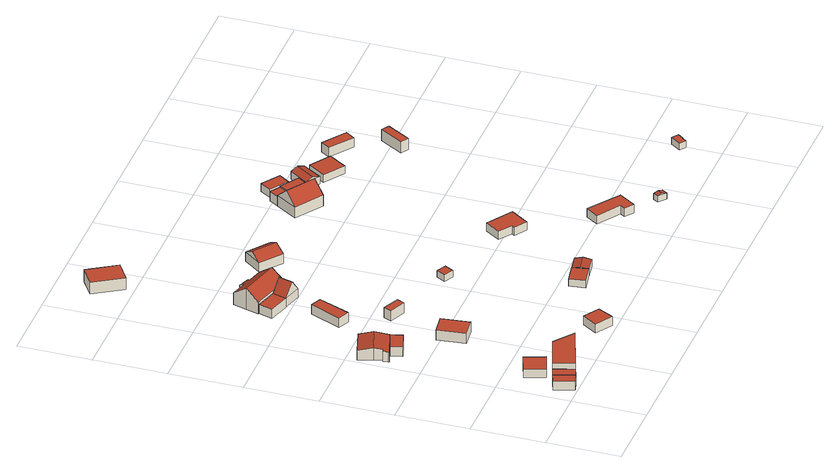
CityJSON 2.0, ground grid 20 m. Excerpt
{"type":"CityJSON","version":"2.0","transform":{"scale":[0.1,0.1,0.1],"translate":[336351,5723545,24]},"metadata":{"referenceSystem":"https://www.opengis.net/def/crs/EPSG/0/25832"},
"CityObjects":{
"building1":{"type":"Building","attributes":{"Geometrietyp2DReferenz":"3000","Gemeindeschluessel":"05170048","function":"31001_2463","roofType":"1000","measuredHeight":2.54},"address":[{"country":"Germany","locality":"Wesel","thoroughfareNumber":"17a","thoroughfareName":"Frankfurter Straße"}],"geometry":[{"type":"Solid","lod":"2","boundaries":[[[[0,1,2,3]],[[4,5,1,0]],[[6,7,5,4]],[[3,2,7,6]],[[4,0,3,6]],[[1,5,7,2]]]],"semantics":{"surfaces":[{"type":"WallSurface"},{"type":"RoofSurface"},{"type":"GroundSurface"}],"values":[[0,0,0,0,1,2]]}}]},
"building2":{"type":"Building","attributes":{"Geometrietyp2DReferenz":"3000","Gemeindeschluessel":"05170048","function":"31001_2463","roofType":"1000","measuredHeight":2.38},"address":[{"country":"Germany","locality":"Wesel","thoroughfareNumber":"17a","thoroughfareName":"Frankfurter Straße"}],"geometry":[{"type":"Solid","lod":"2","boundaries":[[[[8,9,10,11]],[[12,1,9,8]],[[13,14,1,12]],[[11,10,14,13]],[[12,8,11,13]],[[9,1,14,10]]]],"semantics":{"surfaces":[{"type":"WallSurface"},{"type":"RoofSurface"},{"type":"GroundSurface"}],"values":[[0,0,0,0,1,2]]}}]},
"building3":{"type":"Building","attributes":{"Geometrietyp2DReferenz":"3000","Gemeindeschluessel":"05170048","function":"31001_2463","roofType":"1000","measuredHeight":2.39},"address":[{"country":"Germany","locality":"Wesel","thoroughfareNumber":"17a","thoroughfareName":"Frankfurter Straße"}],"geometry":[{"type":"Solid","lod":"2","boundaries":[[[[15,16,17,18]],[[19,20,16,15]],[[21,22,20,19]],[[18,17,22,21]],[[19,15,18,21]],[[16,20,22,17]]]],"semantics":{"surfaces":[{"type":"WallSurface"},{"type":"RoofSurface"},{"type":"GroundSurface"}],"values":[[0,0,0,0,1,2]]}}]},
"building4":{"type":"Building","attributes":{"Geometrietyp2DReferenz":"3000","Gemeindeschluessel":"05170048","function":"31001_2723","roofType":"1000","measuredHeight":4.01},"address":[{"country":"Germany","locality":"Wesel","thoroughfareNumber":"17a","thoroughfareName":"Frankfurter Straße"}],"geometry":[{"type":"Solid","lod":"2","boundaries":[[[[23,24,25,26]],[[27,28,24,23]],[[29,30,28,27]],[[26,25,30,29]],[[27,23,26,29]],[[24,28,30,25]]]],"semantics":{"surfaces":[{"type":"WallSurface"},{"type":"RoofSurface"},{"type":"GroundSurface"}],"values":[[0,0,0,0,1,2]]}}]},
"building5":{"type":"Building","attributes":{"Geometrietyp2DReferenz":"3000","Gemeindeschluessel":"05170048","function":"31001_2723","roofType":"3100","measuredHeight":3.73},"address":[{"country":"Germany","locality":"Wesel","thoroughfareNumber":"17","thoroughfareName":"Frankfurter Straße"}],"geometry":[{"type":"Solid","lod":"2","boundaries":[[[[31,32,33,34]],[[35,36,32,31]],[[37,38,36,35]],[[39,40,38,37]],[[41,42,40,39]],[[43,44,42,41]],[[45,46,44,43]],[[47,48,46,45]],[[49,50,48,47]],[[34,33,50,49]],[[35,31,34,37]],[[49,47,45,43,41,39,37,34]],[[32,36,38,40,42,44,46,48,50,33]]]],"semantics":{"surfaces":[{"type":"WallSurface"},{"type":"RoofSurface"},{"type":"GroundSurface"}],"values":[[0,0,0,0,0,0,0,0,0,0,1,1,2]]}}]},
"building6":{"type":"Building","attributes":{"Geometrietyp2DReferenz":"3000","Gemeindeschluessel":"05170048","function":"51009_1610","roofType":"1000","measuredHeight":2.77},"geometry":[{"type":"Solid","lod":"2","boundaries":[[[[51,52,40,39]],[[53,54,52,51]],[[55,56,54,53]],[[39,40,56,55]],[[53,51,39,55]],[[52,54,56,40]]]],"semantics":{"surfaces":[{"type":"WallSurface"},{"type":"RoofSurface"},{"type":"GroundSurface"}],"values":[[0,0,0,0,1,2]]}}]},
"building7":{"type":"Building","attributes":{"Geometrietyp2DReferenz":"3000","Gemeindeschluessel":"05170048","function":"31001_2723","roofType":"1000","measuredHeight":2.94},"geometry":[{"type":"Solid","lod":"2","boundaries":[[[[57,58,59,60]],[[61,62,58,57]],[[63,64,62,61]],[[60,59,64,63]],[[61,57,60,63]],[[58,62,64,59]]]],"semantics":{"surfaces":[{"type":"WallSurface"},{"type":"RoofSurface"},{"type":"GroundSurface"}],"values":[[0,0,0,0,1,2]]}}]},
"building8":{"type":"Building","attributes":{"Geometrietyp2DReferenz":"3000","Gemeindeschluessel":"05170048","function":"31001_1313","roofType":"1000","measuredHeight":2.59},"geometry":[{"type":"Solid","lod":"2","boundaries":[[[[65,66,67,68]],[[69,70,66,65]],[[71,72,70,69]],[[68,67,72,71]],[[69,65,68,71]],[[66,70,72,67]]]],"semantics":{"surfaces":[{"type":"WallSurface"},{"type":"RoofSurface"},{"type":"GroundSurface"}],"values":[[0,0,0,0,1,2]]}}]},
"building9":{"type":"Building","attributes":{"Geometrietyp2DReferenz":"3000","Gemeindeschluessel":"05170048","function":"31001_2723","roofType":"1000","measuredHeight":2.83},"address":[{"country":"Germany","locality":"Wesel","thoroughfareNumber":"16","thoroughfareName":"Fabrikstraße"}],"geometry":[{"type":"Solid","lod":"2","boundaries":[[[[73,74,75,76]],[[77,78,74,73]],[[79,80,78,77]],[[76,75,80,79]],[[77,73,76,79]],[[74,78,80,75]]]],"semantics":{"surfaces":[{"type":"WallSurface"},{"type":"RoofSurface"},{"type":"GroundSurface"}],"values":[[0,0,0,0,1,2]]}}]},
"building10":{"type":"Building","attributes":{"Geometrietyp2DReferenz":"3000","Gemeindeschluessel":"05170048","function":"31001_1313","roofType":"9999","measuredHeight":3},"address":[{"country":"Germany","locality":"Wesel","thoroughfareNumber":"16","thoroughfareName":"Fabrikstraße"}],"geometry":[{"type":"Solid","lod":"2","boundaries":[[[[81,82,83,84]],[[82,85,86,83]],[[81,87,85,82]],[[84,88,87,81]],[[83,86,88,84]],[[85,87,88,86]]]],"semantics":{"surfaces":[{"type":"RoofSurface"},{"type":"WallSurface"},{"type":"GroundSurface"}],"values":[[0,1,1,1,1,2]]}}]},
"building11":{"type":"Building","attributes":{"Geometrietyp2DReferenz":"3000","Gemeindeschluessel":"05170048","function":"31001_1010","roofType":"1000","measuredHeight":2.72},"address":[{"country":"Germany","locality":"Wesel","thoroughfareNumber":"16","thoroughfareName":"Fabrikstraße"}],"geometry":[{"type":"Solid","lod":"2","boundaries":[[[[89,90,91,92]],[[93,94,90,89]],[[95,96,94,93]],[[92,91,96,95]],[[93,89,92,95]],[[90,94,96,91]]]],"semantics":{"surfaces":[{"type":"WallSurface"},{"type":"RoofSurface"},{"type":"GroundSurface"}],"values":[[0,0,0,0,1,2]]}}]},
"building12":{"type":"Building","attributes":{"Geometrietyp2DReferenz":"3000","Gemeindeschluessel":"05170048","function":"31001_1010","roofType":"3100","measuredHeight":5.97},"address":[{"country":"Germany","locality":"Wesel","thoroughfareNumber":"16","thoroughfareName":"Fabrikstraße"}],"geometry":[{"type":"Solid","lod":"2","boundaries":[[[[97,98,99,100]],[[89,101,98,97]],[[92,102,101,89]],[[100,99,102,92]],[[97,103,89]],[[92,104,100]],[[100,104,103,97]],[[89,103,104,92]],[[98,101,102,99]]]],"semantics":{"surfaces":[{"type":"WallSurface"},{"type":"RoofSurface"},{"type":"GroundSurface"}],"values":[[0,0,0,0,0,0,1,1,2]]}}]},
"building13":{"type":"Building","attributes":{"Geometrietyp2DReferenz":"3000","Gemeindeschluessel":"05170048","function":"31001_1010","roofType":"3100","measuredHeight":6.18},"address":[{"country":"Germany","locality":"Wesel","thoroughfareNumber":"16","thoroughfareName":"Fabrikstraße"}],"geometry":[{"type":"Solid","lod":"2","boundaries":[[[[105,106,107,108]],[[109,110,106,105]],[[111,112,110,109]],[[113,114,112,111]],[[115,116,114,113]],[[117,118,116,115]],[[119,120,118,117]],[[121,122,120,119]],[[123,124,122,121]],[[125,126,124,123]],[[127,128,126,125]],[[129,130,128,127]],[[131,132,130,129]],[[108,107,132,131]],[[109,105,108,131,129,111]],[[127,125,123,121,119,117,115,113,111,129]],[[106,110,112,114,116,118,120,122,124,126,128,130,132,107]]]],"semantics":{"surfaces":[{"type":"WallSurface"},{"type":"RoofSurface"},{"type":"GroundSurface"}],"values":[[0,0,0,0,0,0,0,0,0,0,0,0,0,0,1,1,2]]}}]},
"building14":{"type":"Building","attributes":{"Geometrietyp2DReferenz":"3000","Gemeindeschluessel":"05170048","function":"31001_2100","roofType":"1000","measuredHeight":3.54},"geometry":[{"type":"Solid","lod":"2","boundaries":[[[[133,134,135,136]],[[137,138,134,133]],[[139,140,138,137]],[[136,135,140,139]],[[137,133,136,139]],[[134,138,140,135]]]],"semantics":{"surfaces":[{"type":"WallSurface"},{"type":"RoofSurface"},{"type":"GroundSurface"}],"values":[[0,0,0,0,1,2]]}}]},
"building15":{"type":"Building","attributes":{"Geometrietyp2DReferenz":"3000","Gemeindeschluessel":"05170048","function":"31001_1313","roofType":"1000","measuredHeight":2.26},"geometry":[{"type":"Solid","lod":"2","boundaries":[[[[141,142,143,144]],[[145,146,142,141]],[[147,148,146,145]],[[144,143,148,147]],[[145,141,144,147]],[[142,146,148,143]]]],"semantics":{"surfaces":[{"type":"WallSurface"},{"type":"RoofSurface"},{"type":"GroundSurface"}],"values":[[0,0,0,0,1,2]]}}]},
"building16":{"type":"Building","attributes":{"Geometrietyp2DReferenz":"3000","Gemeindeschluessel":"05170048","function":"31001_2723","roofType":"1000","measuredHeight":1.87},"geometry":[{"type":"Solid","lod":"2","boundaries":[[[[149,150,151,152]],[[153,154,150,149]],[[155,156,154,153]],[[152,151,156,155]],[[153,149,152,155]],[[150,154,156,151]]]],"semantics":{"surfaces":[{"type":"WallSurface"},{"type":"RoofSurface"},{"type":"GroundSurface"}],"values":[[0,0,0,0,1,2]]}}]},
"building17":{"type":"Building","attributes":{"Geometrietyp2DReferenz":"3000","Gemeindeschluessel":"05170048","function":"31001_1313","roofType":"3100","measuredHeight":2.62},"geometry":[{"type":"Solid","lod":"2","boundaries":[[[[157,158,159,160]],[[161,162,158,157]],[[163,164,162,161]],[[160,159,164,163]],[[157,165,161]],[[163,166,160]],[[160,166,165,157]],[[161,165,166,163]],[[158,162,164,159]]]],"semantics":{"surfaces":[{"type":"WallSurface"},{"type":"RoofSurface"},{"type":"GroundSurface"}],"values":[[0,0,0,0,0,0,1,1,2]]}}]},
"building18":{"type":"Building","attributes":{"Geometrietyp2DReferenz":"3000","Gemeindeschluessel":"05170048","function":"31001_1313","roofType":"3100","measuredHeight":4.5},"address":[{"country":"Germany","locality":"Wesel","thoroughfareNumber":"16","thoroughfareName":"Fabrikstraße"}],"geometry":[{"type":"Solid","lod":"2","boundaries":[[[[167,168,169,170]],[[171,172,168,167]],[[173,174,172,171]],[[170,169,174,173]],[[167,175,171]],[[173,176,170]],[[170,176,175,167]],[[171,175,176,173]],[[168,172,174,169]]]],"semantics":{"surfaces":[{"type":"WallSurface"},{"type":"RoofSurface"},{"type":"GroundSurface"}],"values":[[0,0,0,0,0,0,1,1,2]]}}]},
"building19":{"type":"Building","attributes":{"Geometrietyp2DReferenz":"3000","Gemeindeschluessel":"05170048","function":"31001_1312","roofType":"1000","measuredHeight":2.42},"geometry":[{"type":"Solid","lod":"2","boundaries":[[[[177,178,179,180]],[[181,182,178,177]],[[183,184,182,181]],[[185,186,184,183]],[[187,188,186,185]],[[180,179,188,187]],[[185,183,181,177,180,187]],[[178,182,184,186,188,179]]]],"semantics":{"surfaces":[{"type":"WallSurface"},{"type":"RoofSurface"},{"type":"GroundSurface"}],"values":[[0,0,0,0,0,0,1,2]]}}]},
"building20":{"type":"Building","attributes":{"Geometrietyp2DReferenz":"3000","Gemeindeschluessel":"05170048","function":"31001_1313","roofType":"1000","measuredHeight":2.51},"geometry":[{"type":"Solid","lod":"2","boundaries":[[[[189,190,191,192]],[[193,194,190,189]],[[195,196,194,193]],[[197,198,196,195]],[[199,200,198,197]],[[192,191,200,199]],[[197,195,193,189,192,199]],[[190,194,196,198,200,191]]]],"semantics":{"surfaces":[{"type":"WallSurface"},{"type":"RoofSurface"},{"type":"GroundSurface"}],"values":[[0,0,0,0,0,0,1,2]]}}]},
"building21":{"type":"Building","attributes":{"Gemeindeschluessel":"05170048","Geometrietyp2DReferenz":"3000","function":"31001_1010"},"address":[{"country":"Germany","locality":"Wesel","thoroughfareNumber":"14","thoroughfareName":"Fabrikstraße"}],"children":["building21-1","building21-2"]},
"building21-1":{"type":"BuildingPart","attributes":{"roofType":"3100","measuredHeight":6.47},"parents":["building21"],"geometry":[{"type":"MultiSurface","lod":"2","boundaries":[[[201,202,203,204]],[[205,206,202,201]],[[207,208,206,205]],[[204,209,201]],[[205,210,207]],[[207,210,209,204]],[[201,209,210,205]],[[203,202,206,208]],[[207,211,212,208]],[[203,212,211,204]]],"semantics":{"surfaces":[{"type":"WallSurface"},{"type":"RoofSurface"},{"type":"GroundSurface"},{"type":"ClosureSurface"}],"values":[0,0,0,0,0,1,1,2,0,3]}}]},
"building21-2":{"type":"BuildingPart","attributes":{"roofType":"1000","measuredHeight":3.26},"parents":["building21"],"geometry":[{"type":"Solid","lod":"2","boundaries":[[[[204,203,213,214]],[[215,216,212,211]],[[214,213,216,215]],[[211,204,214,215]],[[203,212,216,213]],[[211,212,203,204]]]],"semantics":{"surfaces":[{"type":"WallSurface"},{"type":"RoofSurface"},{"type":"GroundSurface"},{"type":"ClosureSurface"}],"values":[[0,0,0,1,2,3]]}}]},
"building22":{"type":"Building","attributes":{"Geometrietyp2DReferenz":"3000","Gemeindeschluessel":"05170048","function":"51009_1610","roofType":"1000","measuredHeight":2.91},"geometry":[{"type":"Solid","lod":"2","boundaries":[[[[217,212,216,218]],[[219,208,212,217]],[[220,221,208,219]],[[218,216,221,220]],[[219,217,218,220]],[[212,208,221,216]]]],"semantics":{"surfaces":[{"type":"WallSurface"},{"type":"RoofSurface"},{"type":"GroundSurface"}],"values":[[0,0,0,0,1,2]]}}]},
"building23":{"type":"Building","attributes":{"Geometrietyp2DReferenz":"3000","Gemeindeschluessel":"05170048","function":"31001_2723","roofType":"3100","measuredHeight":2.05},"geometry":[{"type":"Solid","lod":"2","boundaries":[[[[222,223,224,225]],[[226,227,223,222]],[[228,229,227,226]],[[225,224,229,228]],[[222,230,226]],[[228,231,225]],[[225,231,230,222]],[[226,230,231,228]],[[223,227,229,224]]]],"semantics":{"surfaces":[{"type":"WallSurface"},{"type":"RoofSurface"},{"type":"GroundSurface"}],"values":[[0,0,0,0,0,0,1,1,2]]}}]},
"building24":{"type":"Building","attributes":{"Geometrietyp2DReferenz":"3000","Gemeindeschluessel":"05170048","function":"51009_1610","roofType":"1000","measuredHeight":2.4},"geometry":[{"type":"Solid","lod":"2","boundaries":[[[[232,233,234,235]],[[236,237,233,232]],[[238,239,237,236]],[[235,234,239,238]],[[236,232,235,238]],[[233,237,239,234]]]],"semantics":{"surfaces":[{"type":"WallSurface"},{"type":"RoofSurface"},{"type":"GroundSurface"}],"values":[[0,0,0,0,1,2]]}}]},
"building25":{"type":"Building","attributes":{"Geometrietyp2DReferenz":"3000","Gemeindeschluessel":"05170048","function":"31001_1010","roofType":"3100","measuredHeight":2.91},"address":[{"country":"Germany","locality":"Wesel","thoroughfareNumber":"14","thoroughfareName":"Fabrikstraße"}],"geometry":[{"type":"Solid","lod":"2","boundaries":[[[[240,241,242,243]],[[244,245,241,240]],[[246,247,245,244]],[[243,242,247,246]],[[240,248,244]],[[246,249,243]],[[243,249,248,240]],[[244,248,249,246]],[[241,245,247,242]]]],"semantics":{"surfaces":[{"type":"WallSurface"},{"type":"RoofSurface"},{"type":"GroundSurface"}],"values":[[0,0,0,0,0,0,1,1,2]]}}]},
"building26":{"type":"Building","attributes":{"Geometrietyp2DReferenz":"3000","Gemeindeschluessel":"05170048","function":"31001_2463","roofType":"1000","measuredHeight":2.28},"address":[{"country":"Germany","locality":"Wesel","thoroughfareNumber":"14","thoroughfareName":"Fabrikstraße"}],"geometry":[{"type":"Solid","lod":"2","boundaries":[[[[250,251,252,253]],[[254,255,251,250]],[[256,257,255,254]],[[253,252,257,256]],[[254,250,253,256]],[[251,255,257,252]]]],"semantics":{"surfaces":[{"type":"WallSurface"},{"type":"RoofSurface"},{"type":"GroundSurface"}],"values":[[0,0,0,0,1,2]]}}]},
"building27":{"type":"Building","attributes":{"Geometrietyp2DReferenz":"3000","Gemeindeschluessel":"05170048","function":"31001_2723","roofType":"1000","measuredHeight":2.81},"address":[{"country":"Germany","locality":"Wesel","thoroughfareNumber":"14","thoroughfareName":"Fabrikstraße"}],"geometry":[{"type":"Solid","lod":"2","boundaries":[[[[258,259,260,261]],[[262,263,259,258]],[[264,265,263,262]],[[261,260,265,264]],[[262,258,261,264]],[[259,263,265,260]]]],"semantics":{"surfaces":[{"type":"WallSurface"},{"type":"RoofSurface"},{"type":"GroundSurface"}],"values":[[0,0,0,0,1,2]]}}]},
"building28":{"type":"Building","attributes":{"Geometrietyp2DReferenz":"3000","Gemeindeschluessel":"05170048","function":"31001_2723","roofType":"1000","measuredHeight":3.33},"address":[{"country":"Germany","locality":"Wesel","thoroughfareNumber":"14","thoroughfareName":"Fabrikstraße"}],"geometry":[{"type":"Solid","lod":"2","boundaries":[[[[266,267,268,269]],[[270,271,267,266]],[[272,273,271,270]],[[269,268,273,272]],[[270,266,269,272]],[[267,271,273,268]]]],"semantics":{"surfaces":[{"type":"WallSurface"},{"type":"RoofSurface"},{"type":"GroundSurface"}],"values":[[0,0,0,0,1,2]]}}]},
"building29":{"type":"Building","attributes":{"Geometrietyp2DReferenz":"3000","Gemeindeschluessel":"05170048","function":"31001_2723","roofType":"1000","measuredHeight":1.98},"address":[{"country":"Germany","locality":"Wesel","thoroughfareNumber":"24","thoroughfareName":"Fabrikstraße"}],"geometry":[{"type":"Solid","lod":"2","boundaries":[[[[274,275,276,277]],[[278,279,275,274]],[[280,281,279,278]],[[282,283,281,280]],[[284,285,283,282]],[[277,276,285,284]],[[282,280,278,274,277,284]],[[275,279,281,283,285,276]]]],"semantics":{"surfaces":[{"type":"WallSurface"},{"type":"RoofSurface"},{"type":"GroundSurface"}],"values":[[0,0,0,0,0,0,1,2]]}}]}
},
"vertices":[
[84,16,31],[84,16,5],[64,71,5],[64,71,31],[56,7,31],[56,7,5],[37,61,31],[37,61,5],
[111,26,29],[111,26,5],[93,81,5],[93,81,29],[84,16,29],[65,71,29],[65,71,5],
[142,113,29],[142,113,5],[122,168,5],[122,168,29],[87,94,29],[87,94,5],[68,149,29],[68,149,5],
[243,71,46],[243,71,6],[188,113,6],[188,113,46],[111,26,46],[111,26,6],[93,81,46],[93,81,6],
[9,570,35],[9,570,7],[21,531,7],[21,531,44],[83,592,35],[83,592,7],[94,553,44],[94,553,7],[106,515,35],[106,515,7],[26,490,35],[26,490,7],[25,492,35],[25,492,7],[27,493,35],[27,493,7],[23,506,39],[23,506,7],[29,508,39],[29,508,7],
[114,482,35],[114,482,7],[61,465,35],[61,465,7],[53,498,35],[53,498,7],
[206,334,48],[206,334,18],[197,413,18],[197,413,48],[153,328,48],[153,328,18],[143,406,48],[143,406,18],
[346,6,45],[346,6,19],[369,50,19],[369,50,45],[299,36,45],[299,36,19],[326,77,45],[326,77,19],
[156,642,43],[156,642,15],[192,729,15],[192,729,43],[124,656,43],[124,656,15],[162,742,43],[162,742,15],
[187,540,50],[233,520,50],[242,540,50],[197,561,50],[233,520,20],[242,540,20],[187,540,20],[197,561,20],
[171,812,42],[171,812,15],[182,850,15],[182,850,42],[111,829,42],[111,829,15],[123,867,42],[123,867,15],
[222,797,42],[222,797,16],[233,836,16],[233,836,42],[171,812,16],[182,850,16],[197,804,76],[208,843,76],
[123,867,49],[123,867,14],[182,850,14],[182,850,49],[121,868,49],[121,868,14],[132,904,76],[132,904,14],[143,941,49],[143,941,14],[191,928,49],[191,928,14],[195,943,38],[195,943,14],[224,934,38],[224,934,14],[223,930,42],[223,930,14],[218,931,42],[218,931,14],[215,921,49],[215,921,14],[255,910,49],[255,910,14],[244,873,76],[244,873,14],[233,836,49],[233,836,14],
[169,1251,53],[169,1251,18],[119,1329,18],[119,1329,53],[116,1217,53],[116,1217,18],[68,1297,53],[68,1297,18],
[487,123,42],[487,123,20],[541,133,20],[541,133,42],[480,168,42],[480,168,20],[533,177,42],[533,177,20],
[423,454,43],[423,454,24],[437,479,24],[437,479,43],[397,468,43],[397,468,24],[411,492,43],[411,492,24],
[541,133,40],[541,133,19],[587,141,19],[587,141,40],[533,177,40],[533,177,19],[578,185,40],[578,185,19],[537,155,45],[583,163,45],
[303,927,43],[303,927,15],[361,882,15],[361,882,43],[340,976,43],[340,976,15],[399,931,43],[399,931,15],[322,951,60],[380,907,60],
[692,348,44],[692,348,20],[726,398,20],[726,398,44],[659,370,44],[659,370,20],[664,379,44],[664,379,20],[629,402,44],[629,402,20],[656,444,44],[656,444,20],
[854,119,44],[854,119,19],[885,165,19],[885,165,44],[830,136,44],[830,136,19],[838,149,44],[838,149,19],[775,191,44],[775,191,19],[798,225,44],[798,225,19],
[646,872,45],[646,872,13],[686,932,13],[686,932,45],[570,922,45],[570,922,13],[609,981,45],[609,981,13],[666,902,77],[590,951,77],[636,964,45],[636,964,13],
[702,956,13],[702,956,45],[652,988,45],[652,988,13],
[636,964,42],[652,988,42],[609,981,42],[625,1006,42],[625,1006,13],
[940,61,37],[940,61,19],[951,76,19],[951,76,37],[920,78,37],[920,78,19],[928,92,37],[928,92,19],[930,70,40],[939,84,40],
[689,979,37],[689,979,13],[709,1008,13],[709,1008,37],[640,1011,37],[640,1011,13],[660,1041,37],[660,1041,13],
[740,912,34],[740,912,12],[775,965,12],[775,965,34],[703,937,34],[703,937,12],[739,989,34],[739,989,12],[722,924,42],[757,977,42],
[837,917,35],[837,917,12],[781,954,12],[781,954,35],[805,868,35],[805,868,12],[749,906,35],[749,906,12],
[928,885,40],[928,885,12],[946,911,12],[946,911,40],[865,930,40],[865,930,12],[882,955,40],[882,955,12],
[998,816,46],[998,816,13],[977,828,13],[977,828,46],[960,751,46],[960,751,13],[938,764,46],[938,764,13],
[1204,118,37],[1204,118,18],[1186,131,18],[1186,131,37],[1193,103,37],[1193,103,18],[1192,104,37],[1192,104,18],[1183,91,37],[1183,91,18],[1166,103,37],[1166,103,18]
]}
